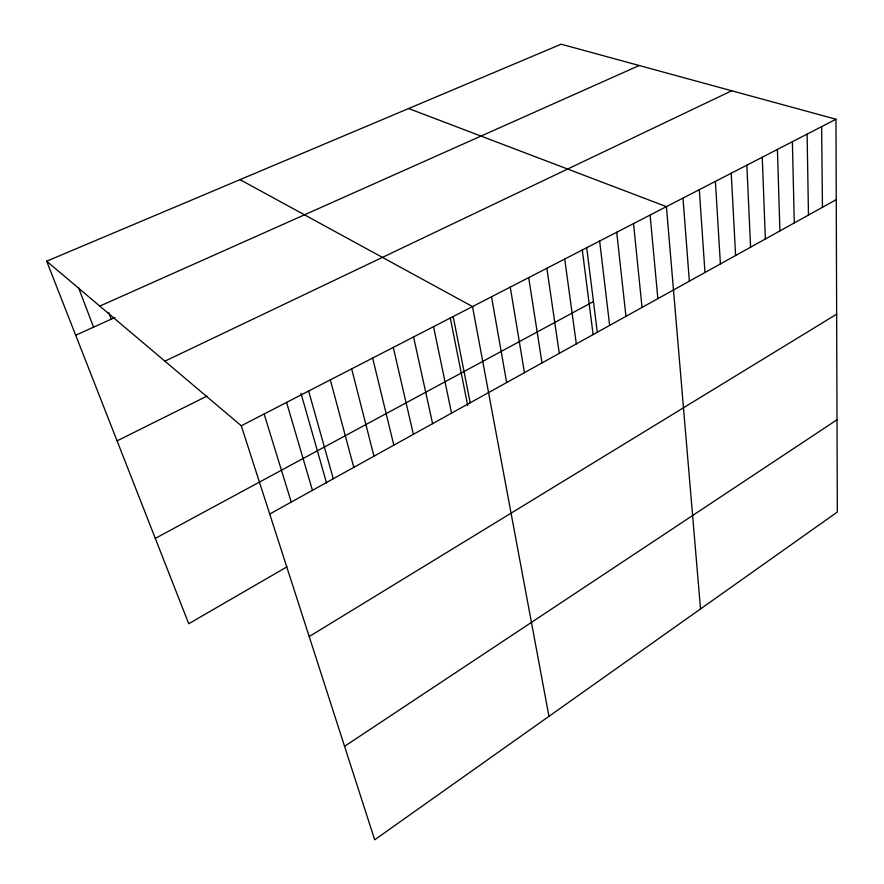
<?xml version="1.0" encoding="UTF-8"?>
<svg xmlns="http://www.w3.org/2000/svg" width="884" height="884" viewBox="0 0 884 884"><rect width="100%" height="100%" fill="white"/><g stroke="black" fill="none" stroke-linecap="round" stroke-linejoin="round"><path stroke-width="1.33" d="M344.561 746.317L837.004 419.778M309.201 636.557L836.64 314.174M286.847 566.92L188.734 623.728L46.675 261.189L561.163 44.2L835.977 119.241L837.325 512.024L374.683 839.8L241.277 425.757L46.675 261.189M269.719 514.035L836.253 199.651M155.297 538.4L593.451 301.566M241.277 425.757L835.977 119.241M117.075 440.862L206.922 396.154M164.899 361.158L731.709 90.776M75.692 335.246L114.964 317.478M99.804 306.107L639.231 65.515M408.629 108.533L666.414 206.635L700.526 608.943M240.028 179.64L472.509 306.571L548.964 716.327M78.521 287.676L93.571 327.157M108.831 312.704L111.229 319.168M264.117 413.977L291.256 502.079M286.571 402.408L312.45 490.322M300.991 393.347L326.594 483.084M308.638 391.037L333.29 478.752M330.34 379.855L353.788 467.382M351.666 368.86L373.965 456.177M372.65 358.042L393.822 445.16M393.281 347.412L413.369 434.32M413.568 336.948L432.608 423.646M433.536 326.66L451.547 413.137M450.265 317.875L467.713 405.634M453.183 316.538L470.2 402.784M491.537 296.77L506.642 382.562M510.256 287.123L524.455 372.672M528.687 277.62L542.002 362.937M546.842 268.261L559.296 353.346M564.71 259.056L576.324 343.898M582.302 249.984L593.109 334.583M586.644 247.332L597.297 332.24M599.639 241.056L609.651 325.4M616.712 232.26L625.949 316.35M633.53 223.586L642.027 307.433M650.094 215.044L657.862 298.648M682.989 198.093L689.343 281.178M699.31 189.684L704.979 272.504M715.399 181.397L720.394 263.94M731.245 173.22L735.599 255.509M746.858 165.175L750.582 247.2M762.251 157.242L765.356 239M777.423 149.429L779.92 230.912M792.373 141.716L794.296 222.934M807.114 134.125L808.473 215.077M821.645 126.633L822.451 207.309"/></g></svg>
